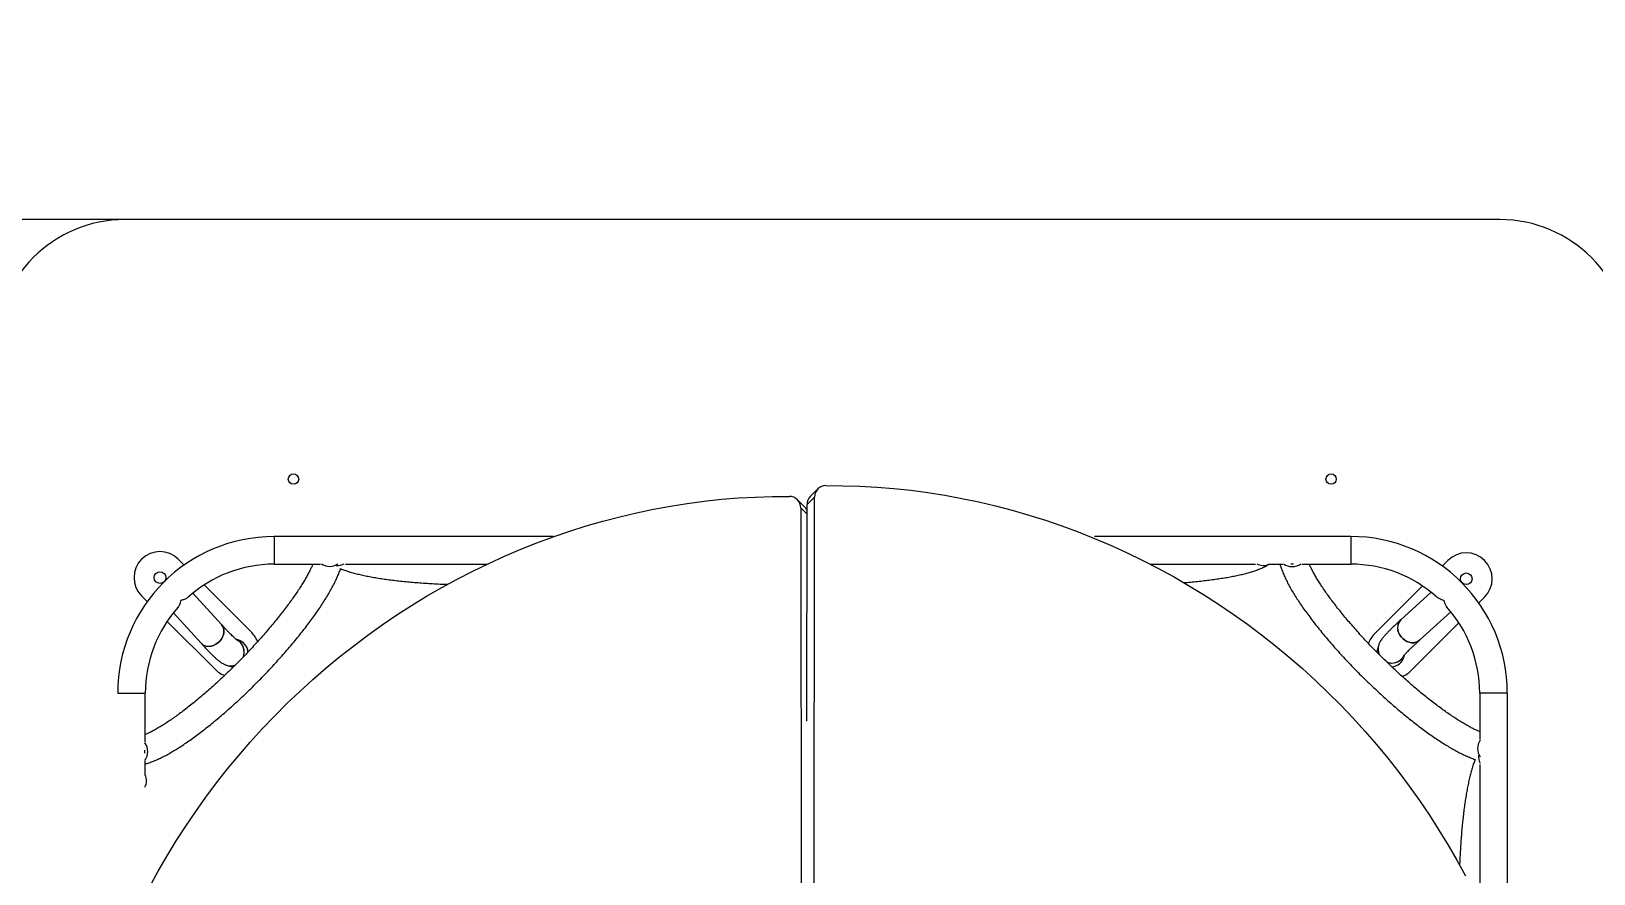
# Model space of a CAD drawing. Header units: millimetres. Extents: x -6276 to 7092, y -6092 to 4840.
# Drawn here: x -873 to 332, y 1787 to 2436 of the extents above; entities that cross this region are included whole.
import ezdxf

# ---------------------------------------------------------------- set-up
doc = ezdxf.new("R2010")
doc.units = ezdxf.units.MM
doc.layers.add('DIKOM_ОБЪЕКТ', color=7, linetype='Continuous')
doc.layers.add('DIKOM_РАЗМЕР_ОБЪЕКТА', color=7, linetype='Continuous')
doc.styles.add('style1', font='arial.ttf', dxfattribs={"width": 0.8})
doc.dimstyles.new('1-50', dxfattribs={"dimtxt": 300, "dimasz": 200, "dimexe": 100, "dimexo": 0, "dimgap": 100, "dimtad": 1, "dimtxsty": 'style1', "dimcen": 200, "dimclrd": 7, "dimclre": 7, "dimclrt": 7, "dimadec": 1, "dimazin": 2, "dimtfac": 1, "dimtmove": 0, "dimatfit": 2, "dimfxl": 0, "dimlwd": 25, "dimlwe": 18, "dimarcsym": 0})

# ---------------------------------------------------------------- blocks, each defined once
blk = doc.blocks.new('*D10')
at = {"layer": 'Defpoints', "color": 0, "transparency": 16777216}
for p in [(-3959.1, 2290.8), (-270.4, 2290.8), (-587.4, -4131.1)]:
    blk.add_point(p, dxfattribs=at)
at = {"layer": 'DIKOM_РАЗМЕР_ОБЪЕКТА', "color": 7, "lineweight": 18, "transparency": 16777216}
for p, q in [((-270.4, 2290.8), (-4059.1, 2290.8)), ((-587.4, -4131.1), (-4059.1, -4131.1))]:
    blk.add_line(p, q, dxfattribs=at)
at = {"layer": 'DIKOM_РАЗМЕР_ОБЪЕКТА', "color": 7, "lineweight": 25, "transparency": 16777216}
blk.add_line((-3959.1, -3931.1), (-3959.1, 2090.8), dxfattribs=at)
at = {"layer": 'DIKOM_РАЗМЕР_ОБЪЕКТА', "color": 7, "transparency": 16777216}
for points in [[(-3992.5, 2090.8), (-3925.8, 2090.8), (-3959.1, 2290.8)], [(-3992.5, -3931.1), (-3925.8, -3931.1), (-3959.1, -4131.1)]]:
    blk.add_solid(points, dxfattribs=at)
at = {"layer": 'DIKOM_РАЗМЕР_ОБЪЕКТА', "color": 7, "transparency": 16777216, "insert": (-4212.3, -993.6), "char_height": 300, "attachment_point": 5, "rotation": 90, "style": 'style1'}
blk.add_mtext('6400', dxfattribs=at)
blk = doc.blocks.new('*D11')
at = {"layer": 'Defpoints', "color": 0, "transparency": 16777216}
for p in [(5091.5, 2822), (5091.5, 1617.3), (-3517, 1330.8)]:
    blk.add_point(p, dxfattribs=at)
at = {"layer": 'DIKOM_РАЗМЕР_ОБЪЕКТА', "color": 7, "lineweight": 18, "transparency": 16777216}
for p, q in [((-3517, 1330.8), (-3517, 2922)), ((5091.5, 1617.3), (5091.5, 2922))]:
    blk.add_line(p, q, dxfattribs=at)
at = {"layer": 'DIKOM_РАЗМЕР_ОБЪЕКТА', "color": 7, "lineweight": 25, "transparency": 16777216}
blk.add_line((-3317, 2822), (4891.5, 2822), dxfattribs=at)
at = {"layer": 'DIKOM_РАЗМЕР_ОБЪЕКТА', "color": 7, "transparency": 16777216}
for points in [[(-3317, 2855.3), (-3317, 2788.6), (-3517, 2822)], [(4891.5, 2855.3), (4891.5, 2788.6), (5091.5, 2822)]]:
    blk.add_solid(points, dxfattribs=at)
at = {"layer": 'DIKOM_РАЗМЕР_ОБЪЕКТА', "color": 7, "transparency": 16777216, "insert": (300.5, 3075.2), "char_height": 300, "attachment_point": 5, "style": 'style1'}
blk.add_mtext('8600', dxfattribs=at)

msp = doc.modelspace()

# ---------------------------------------------------------------- linework, layer by layer
at = {"layer": 'DIKOM_ОБЪЕКТ', "color": 7, "linetype": 'Continuous', "lineweight": 15}
for p, q in [((259.587, 2290.796), (-800.413, 2290.796)), ((-276.187, 2069.13), (-281.888, 2074.832)), ((-274.457, 2071.185), (-268.755, 2076.886)), ((-266.202, 2083.182), (-271.904, 2077.48)), ((-269.213, 1638.362), (-268.755, 2076.886)), ((-279.335, 2068.537), (-278.861, 1614.632)), ((-274.465, 2063.666), (-279.335, 2068.537)), ((-274.631, 1904.205), (-274.457, 2071.185)), ((-685.305, 2046.47), (-685.305, 2025.17)), ((-470.154, 2046.499), (-685.241, 2046.499)), ((-685.241, 2046.499), (-685.241, 2025.199)), ((144.759, 2046.499), (-52.827, 2046.499)), ((144.759, 2046.499), (144.759, 2025.199)), ((-754.732, 2024.493), (-759.222, 2028.983)), ((-685.241, 2025.199), (-649.608, 2025.199)), ((-630.328, 2025.199), (-521.219, 2025.199)), ((-9.97, 2025.199), (71.309, 2025.199)), ((81.688, 2025.199), (92.357, 2025.199)), ((106.957, 2025.199), (144.759, 2025.199)), ((219.638, 2028.05), (215.31, 2023.722)), ((-787.506, 2000.699), (-783.177, 1996.37)), ((-725.981, 1978.687), (-748.018, 2002.875)), ((-702.653, 1972.414), (-739.394, 2009.155)), ((200.008, 2008.42), (163.07, 1971.482)), ((206.654, 2003.563), (183.282, 1982.27)), ((243.432, 1995.276), (247.923, 1999.766)), ((-763.019, 1987.714), (-741.726, 1964.342)), ((197.627, 1966.525), (221.815, 1988.562)), ((-767.876, 1981.069), (-730.937, 1944.13)), ((191.354, 1943.197), (228.095, 1979.938)), ((-713.053, 1966.805), (-714.76, 1967.311)), ((166.205, 1962.628), (165.322, 1959.649)), ((185.745, 1953.597), (186.25, 1955.304)), ((-722.084, 1947.266), (-719.105, 1946.383)), ((-805.955, 1925.82), (-784.655, 1925.82)), ((-784.655, 1888.018), (-784.655, 1925.82)), ((265.409, 1925.849), (244.109, 1925.849)), ((244.139, 1925.785), (244.139, 1890.153)), ((265.439, 1925.785), (244.139, 1925.785)), ((265.439, 1711.712), (265.439, 1925.785)), ((-784.655, 1862.749), (-784.655, 1873.418)), ((244.139, 1870.872), (244.139, 1762.958))]:
    msp.add_line(p, q, dxfattribs=at)
at = {"layer": 'DIKOM_ОБЪЕКТ', "color": 7, "linetype": 'Continuous', "lineweight": 15, "flags": 128}
for points in [[(-259.983, 2085.735), (-246.894, 2085.685), (-233.782, 2085.298), (-220.659, 2084.574), (-207.531, 2083.514), (-194.408, 2082.119), (-181.299, 2080.389), (-168.211, 2078.326), (-155.155, 2075.93), (-142.137, 2073.205), (-129.167, 2070.15), (-116.254, 2066.769), (-103.405, 2063.063), (-90.63, 2059.035), (-77.936, 2054.688), (-65.332, 2050.025), (-52.827, 2045.048), (-40.429, 2039.76), (-28.145, 2034.167), (-15.985, 2028.27), (-3.955, 2022.074), (7.936, 2015.583), (19.681, 2008.802), (31.27, 2001.734), (42.698, 1994.384), (53.956, 1986.758), (65.038, 1978.86), (75.935, 1970.695), (86.64, 1962.27), (97.147, 1953.588), (107.448, 1944.657), (117.538, 1935.482), (127.408, 1926.069), (137.053, 1916.424), (146.466, 1906.554), (155.641, 1896.464), (164.572, 1886.163), (173.254, 1875.656), (181.679, 1864.95), (189.844, 1854.054), (197.742, 1842.972), (205.368, 1831.714), (212.718, 1820.286), (219.786, 1808.697), (226.567, 1796.952), (233.058, 1785.061)], [(-781.148, 1776.712), (-774.657, 1788.602), (-767.876, 1800.347), (-760.808, 1811.937), (-753.458, 1823.364), (-745.832, 1834.623), (-737.934, 1845.704), (-729.77, 1856.601), (-721.344, 1867.306), (-712.663, 1877.813), (-703.731, 1888.115), (-694.556, 1898.204), (-685.143, 1908.074), (-675.498, 1917.719), (-665.628, 1927.132), (-655.539, 1936.307), (-645.237, 1945.238), (-634.73, 1953.92), (-624.025, 1962.345), (-613.128, 1970.51), (-602.047, 1978.408), (-590.788, 1986.034), (-579.361, 1993.384), (-567.771, 2000.452), (-556.027, 2007.233), (-544.136, 2013.724), (-532.106, 2019.92), (-519.945, 2025.817), (-507.661, 2031.411), (-495.263, 2036.698), (-482.758, 2041.675), (-470.154, 2046.338), (-457.461, 2050.685), (-444.685, 2054.713), (-431.837, 2058.419), (-418.923, 2061.8), (-405.953, 2064.855), (-392.936, 2067.581), (-379.879, 2069.976), (-366.791, 2072.039), (-353.682, 2073.769), (-340.559, 2075.164), (-327.431, 2076.224), (-314.308, 2076.948), (-301.197, 2077.335), (-288.107, 2077.385)], [(-741.728, 1964.344), (-741.67, 1964.281), (-740.452, 1963.242), (-739.01, 1962.484), (-737.392, 1962.034), (-735.653, 1961.906), (-733.854, 1962.106), (-732.054, 1962.626), (-730.315, 1963.449), (-728.697, 1964.546), (-727.255, 1965.881), (-726.037, 1967.408), (-725.085, 1969.074), (-724.432, 1970.824), (-724.1, 1972.597), (-724.1, 1974.333), (-724.432, 1975.974), (-725.085, 1977.462), (-725.983, 1978.689)], [(-725.981, 1978.687), (-725.085, 1977.462), (-724.432, 1975.974), (-724.1, 1974.333), (-724.1, 1972.597), (-724.432, 1970.824), (-725.085, 1969.074), (-726.037, 1967.408), (-727.255, 1965.881), (-728.697, 1964.546), (-730.315, 1963.449), (-732.054, 1962.626), (-733.854, 1962.106)], [(183.283, 1982.272), (183.221, 1982.214), (182.181, 1980.997), (181.424, 1979.554), (180.973, 1977.936), (180.846, 1976.198), (181.045, 1974.398), (181.566, 1972.598), (182.388, 1970.859), (183.486, 1969.241), (184.821, 1967.799), (186.347, 1966.581), (188.014, 1965.63), (189.763, 1964.977), (191.537, 1964.645), (193.273, 1964.645), (194.913, 1964.977), (196.402, 1965.63), (197.629, 1966.527)], [(197.627, 1966.525), (196.402, 1965.63), (194.913, 1964.977), (193.273, 1964.645), (191.537, 1964.645), (189.763, 1964.977), (188.014, 1965.63), (186.347, 1966.581), (184.821, 1967.799), (183.486, 1969.241), (182.388, 1970.859), (181.566, 1972.598), (181.045, 1974.398)]]:
    msp.add_lwpolyline(points, dxfattribs=at)
at = {"layer": 'DIKOM_ОБЪЕКТ', "color": 7, "linetype": 'Continuous', "lineweight": 15}
for centre, radius in [((-670.413, 2090.796), 4), ((129.587, 2090.796), 4), ((-773.364, 2014.841), 4.5), ((233.78, 2013.908), 4.5)]:
    msp.add_circle(centre, radius, dxfattribs=at)
for centre, radius, start, end in [((-800.413, 2190.796), 100, 90, 180), ((259.587, 2190.796), 100, 0, 90), ((-260.014, 2076.992), 8.742, 89.802332, 180.694108), ((-288.076, 2068.643), 8.742, 359.305019, 90.200103), ((-265.657, 2071.281), 8.8, 135.218727, 180.625615), ((-282.3, 2063.034), 8.634, 24.780873, 44.918223), ((-685.305, 1925.82), 120.65, 90, 180), ((144.759, 1925.849), 120.65, 0, 90), ((-773.364, 2014.841), 20, 45, 225), ((-685.305, 1925.82), 99.35, 90, 131.949838), ((-642.536, 2034.596), 11.083, 234.809841, 305.187343), ((-636.334, 2034.747), 10.515, 264.088009, 298.978296), ((77.263, 2034.545), 10.313, 240.733371, 295.208611), ((99.603, 2034.339), 11.071, 232.889289, 307.266188), ((99.603, 2034.243), 8.785, 263.276784, 276.878692), ((144.759, 1925.849), 99.35, 48.271881, 90), ((233.78, 2013.908), 20, 315, 135), ((-685.305, 1925.82), 99.35, 138.268958, 180), ((144.759, 1925.849), 99.35, 0, 41.951389), ((188.986, 1976.396), 8.188, 134.157492, 194.125878), ((-735.852, 1970.046), 8.188, 224.157492, 284.125878), ((-719.094, 1957.498), 10.646, 336.932939, 63.034146), ((-719.071, 1957.515), 10.62, 359.79337, 63.058088), ((-716.082, 1956.637), 10.609, 4.299431, 73.410189), ((-716.795, 1958.272), 20, 20.796571, 45), ((177.212, 1957.34), 20, 135, 160.584593), ((-719.145, 1957.503), 10.695, 337.192538, 359.860708), ((175.447, 1956.649), 10.56, 163.494111, 177.31468), ((176.344, 1959.626), 10.574, 163.460851, 203.168382), ((176.345, 1959.626), 10.575, 163.507942, 202.665826), ((176.438, 1959.638), 10.646, 246.932939, 333.034146), ((175.577, 1956.626), 10.609, 274.299431, 343.410189), ((176.455, 1959.615), 10.62, 269.79337, 333.058088), ((-716.795, 1958.272), 20, 225, 250.584593), ((-719.081, 1957.404), 10.574, 253.460851, 293.168382), ((-719.081, 1957.406), 10.575, 253.507942, 292.665826), ((-716.105, 1956.507), 10.56, 253.494111, 267.31468), ((176.442, 1959.69), 10.695, 247.192538, 269.860708), ((177.212, 1957.34), 20, 290.796571, 315), ((-793.795, 1880.663), 11.071, 322.889289, 37.266188), ((-793.699, 1880.664), 8.785, 353.276784, 6.878692), ((253.536, 1883.081), 11.083, 144.809841, 215.187343), ((253.687, 1876.879), 10.515, 174.088009, 208.978296), ((-794.001, 1858.323), 10.313, 330.733371, 25.208611)]:
    msp.add_arc(centre, radius, start, end, dxfattribs=at)
for points, knots in [([(-655.54, 2025.199), (-655.645, 2024.939), (-656.043, 2023.95), (-656.935, 2022.011), (-658.227, 2019.387), (-659.745, 2016.537), (-661.471, 2013.496), (-663.407, 2010.275), (-665.546, 2006.891), (-667.882, 2003.359), (-670.408, 1999.695), (-673.116, 1995.913), (-675.996, 1992.029), (-679.04, 1988.057), (-682.238, 1984.011), (-685.579, 1979.905), (-689.052, 1975.754), (-692.647, 1971.572), (-696.352, 1967.372), (-700.155, 1963.169), (-704.045, 1958.975), (-708.008, 1954.804), (-712.033, 1950.67), (-716.107, 1946.586), (-720.216, 1942.564), (-724.348, 1938.618), (-728.489, 1934.76), (-732.626, 1931.002), (-736.746, 1927.357), (-740.835, 1923.835), (-744.879, 1920.448), (-748.865, 1917.207), (-752.778, 1914.121), (-756.606, 1911.203), (-760.333, 1908.459), (-763.946, 1905.901), (-767.43, 1903.535), (-770.77, 1901.37), (-773.95, 1899.413), (-776.956, 1897.668), (-779.766, 1896.145), (-782.357, 1894.839), (-783.9, 1894.148), (-784.655, 1893.811)], [0, 0, 0, 0, 0.008183642, 0.03115397, 0.054544962, 0.078289519, 0.102328324, 0.126610585, 0.1510937, 0.175742385, 0.200527621, 0.225425601, 0.250416774, 0.275485034, 0.300617036, 0.325801638, 0.351029452, 0.376292476, 0.401583801, 0.426897368, 0.452227772, 0.477570092, 0.502919748, 0.528272378, 0.553622847, 0.578966308, 0.604298298, 0.629614069, 0.654908458, 0.680175732, 0.705409409, 0.730602042, 0.755744953, 0.780827908, 0.805838714, 0.830762708, 0.85558214, 0.880275398, 0.90481608, 0.929171914, 0.953303557, 0.977163409, 1, 1, 1, 1]), ([(15.916, 2010.975), (16.318, 2011.007), (18.549, 2011.185), (22.553, 2011.533), (27.826, 2012.055), (32.948, 2012.627), (37.909, 2013.25), (42.696, 2013.921), (47.301, 2014.642), (51.715, 2015.413), (55.931, 2016.233), (59.945, 2017.107), (63.755, 2018.036), (67.363, 2019.028), (70.777, 2020.096), (74.011, 2021.257), (77.079, 2022.553), (79.682, 2023.834), (81.2, 2024.804), (81.818, 2025.199)], [0.660845784, 0.660845784, 0.660845784, 0.660845784, 0.665300426, 0.685634655, 0.706000391, 0.726404813, 0.746856798, 0.767367506, 0.787951208, 0.808626488, 0.829417987, 0.850359049, 0.871495748, 0.892893143, 0.914644912, 0.936887064, 0.959810275, 0.98362514, 1, 1, 1, 1]), ([(90.2, 2025.199), (90.466, 2024.248), (91.047, 2022.176), (92.272, 2018.893), (93.782, 2015.358), (95.522, 2011.754), (97.465, 2008.084), (99.604, 2004.34), (101.931, 2000.52), (104.441, 1996.623), (107.128, 1992.65), (109.987, 1988.604), (113.01, 1984.491), (116.19, 1980.318), (119.521, 1976.092), (122.993, 1971.823), (126.598, 1967.52), (130.328, 1963.193), (134.172, 1958.851), (138.121, 1954.506), (142.164, 1950.168), (146.292, 1945.849), (150.494, 1941.558), (154.758, 1937.308), (159.073, 1933.108), (163.429, 1928.971), (167.814, 1924.907), (172.216, 1920.926), (176.625, 1917.039), (181.029, 1913.256), (185.418, 1909.586), (189.78, 1906.04), (194.105, 1902.625), (198.384, 1899.352), (202.607, 1896.227), (206.764, 1893.259), (210.849, 1890.454), (214.854, 1887.821), (218.773, 1885.364), (222.602, 1883.09), (226.341, 1881.004), (229.989, 1879.113), (233.554, 1877.415), (237.035, 1875.951), (239.408, 1875.024), (240.6, 1874.667), (240.686, 1874.641)], [0, 0, 0, 0, 0.02167418, 0.04724778, 0.0724728, 0.09721368, 0.12151813, 0.14547015, 0.16914586, 0.19260563, 0.21589572, 0.23905136, 0.26209956, 0.28506128, 0.30795299, 0.3307878, 0.35357632, 0.37632725, 0.39904786, 0.42174434, 0.44442201, 0.4670856, 0.48973939, 0.51238734, 0.53503322, 0.55768022, 0.58033132, 0.60299034, 0.62566127, 0.64834846, 0.67105673, 0.69379152, 0.71655914, 0.73936701, 0.762224, 0.78514088, 0.80813094, 0.83121078, 0.85440143, 0.87772982, 0.9012309, 0.92495027, 0.94894742, 0.97329851, 0.99809424, 1, 1, 1, 1]), ([(244.139, 1896.085), (243.879, 1896.189), (242.89, 1896.587), (240.951, 1897.479), (238.326, 1898.771), (235.477, 1900.289), (232.435, 1902.015), (229.214, 1903.951), (225.83, 1906.09), (222.298, 1908.427), (218.634, 1910.953), (214.853, 1913.66), (210.968, 1916.541), (206.996, 1919.585), (202.95, 1922.782), (198.845, 1926.123), (194.694, 1929.596), (190.512, 1933.191), (186.312, 1936.896), (182.108, 1940.699), (177.914, 1944.589), (173.744, 1948.552), (169.61, 1952.577), (165.525, 1956.651), (161.504, 1960.76), (157.558, 1964.892), (153.7, 1969.033), (149.942, 1973.17), (146.296, 1977.29), (142.774, 1981.379), (139.387, 1985.423), (136.146, 1989.409), (133.061, 1993.322), (130.142, 1997.15), (127.399, 2000.877), (124.84, 2004.49), (122.475, 2007.974), (120.31, 2011.314), (118.353, 2014.494), (116.607, 2017.5), (115.084, 2020.31), (113.778, 2022.901), (113.088, 2024.444), (112.75, 2025.199)], [0, 0, 0, 0, 0.00818364, 0.03115397, 0.05454496, 0.07828952, 0.10232832, 0.12661059, 0.1510937, 0.17574238, 0.20052762, 0.2254256, 0.25041677, 0.27548503, 0.30061704, 0.32580164, 0.35102945, 0.37629248, 0.4015838, 0.42689737, 0.45222777, 0.47757009, 0.50291975, 0.52827238, 0.55362285, 0.57896631, 0.6042983, 0.62961407, 0.65490846, 0.68017573, 0.70540941, 0.73060204, 0.75574495, 0.78082791, 0.80583871, 0.83076271, 0.85558214, 0.8802754, 0.90481608, 0.92917191, 0.95330356, 0.97716341, 1, 1, 1, 1]), ([(-784.655, 1871.26), (-783.704, 1871.527), (-781.632, 1872.107), (-778.348, 1873.332), (-774.814, 1874.843), (-771.21, 1876.583), (-767.539, 1878.525), (-763.796, 1880.664), (-759.976, 1882.991), (-756.079, 1885.502), (-752.105, 1888.189), (-748.059, 1891.047), (-743.946, 1894.07), (-739.773, 1897.251), (-735.548, 1900.581), (-731.279, 1904.053), (-726.976, 1907.659), (-722.648, 1911.388), (-718.307, 1915.232), (-713.962, 1919.181), (-709.624, 1923.225), (-705.304, 1927.353), (-701.014, 1931.554), (-696.764, 1935.818), (-692.564, 1940.134), (-688.427, 1944.49), (-684.363, 1948.874), (-680.382, 1953.277), (-676.495, 1957.685), (-672.711, 1962.09), (-669.042, 1966.478), (-665.495, 1970.84), (-662.081, 1975.166), (-658.807, 1979.445), (-655.683, 1983.667), (-652.714, 1987.825), (-649.91, 1991.909), (-647.277, 1995.914), (-644.82, 1999.833), (-642.546, 2003.663), (-640.459, 2007.401), (-638.569, 2011.049), (-636.87, 2014.615), (-635.407, 2018.096), (-634.48, 2020.468), (-634.122, 2021.661), (-634.097, 2021.746)], [0, 0, 0, 0, 0.02167418, 0.04724778, 0.0724728, 0.09721368, 0.12151813, 0.14547015, 0.16914586, 0.19260563, 0.21589572, 0.23905136, 0.26209956, 0.28506128, 0.30795299, 0.3307878, 0.35357632, 0.37632725, 0.39904786, 0.42174434, 0.44442201, 0.4670856, 0.48973939, 0.51238734, 0.53503322, 0.55768022, 0.58033132, 0.60299034, 0.62566127, 0.64834846, 0.67105673, 0.69379152, 0.71655914, 0.73936701, 0.762224, 0.78514088, 0.80813094, 0.83121078, 0.85440143, 0.87772982, 0.9012309, 0.92495027, 0.94894742, 0.97329851, 0.99809424, 1, 1, 1, 1]), ([(-634.097, 2021.746), (-633.626, 2021.545), (-632.116, 2020.901), (-629.315, 2019.941), (-625.731, 2018.837), (-621.961, 2017.828), (-618.015, 2016.89), (-613.882, 2016.016), (-609.559, 2015.199), (-605.05, 2014.435), (-600.358, 2013.723), (-595.492, 2013.062), (-590.461, 2012.452), (-585.274, 2011.893), (-579.943, 2011.385), (-574.482, 2010.93), (-568.902, 2010.527), (-563.218, 2010.177), (-557.449, 2009.882), (-553.553, 2009.722), (-551.598, 2009.651)], [0, 0, 0, 0, 0.011249608, 0.036031979, 0.059948955, 0.083210602, 0.10600784, 0.128473037, 0.150695484, 0.172736427, 0.194638948, 0.216434125, 0.238144903, 0.259788598, 0.281378532, 0.302925152, 0.324436801, 0.345920261, 0.367381148, 0.388774902, 0.388774902, 0.388774902, 0.388774902]), ([(-756.965, 1997.481), (-756.96, 1997.482), (-756.039, 1997.696), (-754.298, 1998.241), (-752.432, 1999.143), (-751.602, 1999.86), (-751.335, 2000.091)], [0, 0, 0, 0, 0.00233283, 0.39835818, 0.80601743, 1, 1, 1, 1]), ([(210.586, 2000.339), (210.803, 2000.132), (211.482, 1999.486), (213.375, 1998.485), (215.214, 1997.82), (216.415, 1997.511), (216.42, 1997.51)], [0, 0, 0, 0, 0.15829962, 0.49559629, 0.99771809, 1, 1, 1, 1]), ([(-759.789, 1991.652), (-759.585, 1991.867), (-758.94, 1992.545), (-757.941, 1994.435), (-757.275, 1996.274), (-756.967, 1997.475), (-756.965, 1997.481)], [0, 0, 0, 0, 0.1571261, 0.49489304, 0.99771491, 1, 1, 1, 1]), ([(216.42, 1997.51), (216.421, 1997.504), (216.636, 1996.583), (217.181, 1994.842), (218.081, 1992.978), (218.796, 1992.151), (219.026, 1991.885)], [0, 0, 0, 0, 0.00233594, 0.39888905, 0.80709155, 1, 1, 1, 1]), ([(-714.277, 1966.931), (-714.274, 1966.929), (-714.266, 1966.924), (-714.487, 1967.085), (-714.914, 1967.431), (-715.586, 1968.011), (-716.491, 1968.837), (-717.633, 1969.929), (-719.003, 1971.287), (-720.588, 1972.908), (-722.377, 1974.787), (-724.183, 1976.722), (-725.438, 1978.094), (-725.981, 1978.687)], [0, 0, 0, 0, 0.03485532, 0.10408758, 0.18289412, 0.27083641, 0.36670337, 0.46888257, 0.57577359, 0.68604269, 0.7986904, 0.91301054, 1, 1, 1, 1]), ([(183.282, 1982.27), (182.83, 1981.858), (181.503, 1980.646), (179.456, 1978.742), (177.209, 1976.608), (175.163, 1974.61), (173.307, 1972.733), (171.622, 1970.949), (170.063, 1969.186), (168.813, 1967.62), (167.862, 1966.229), (167.206, 1965.095), (166.7, 1964.044), (166.374, 1963.188), (166.225, 1962.693), (166.205, 1962.628)], [0, 0, 0, 0, 0.05075897, 0.14908489, 0.24795192, 0.34786276, 0.4494065, 0.55371154, 0.66326775, 0.78505346, 0.8636504, 0.91303247, 0.95580259, 0.99419017, 1, 1, 1, 1]), ([(-741.726, 1964.342), (-741.314, 1963.891), (-740.101, 1962.564), (-738.198, 1960.516), (-736.064, 1958.27), (-734.066, 1956.224), (-732.188, 1954.367), (-730.405, 1952.683), (-728.642, 1951.124), (-727.075, 1949.873), (-725.685, 1948.922), (-724.55, 1948.266), (-723.5, 1947.761), (-722.643, 1947.435), (-722.149, 1947.285), (-722.084, 1947.266)], [0, 0, 0, 0, 0.05075897, 0.14908489, 0.24795192, 0.34786276, 0.4494065, 0.55371154, 0.66326775, 0.78505346, 0.8636504, 0.91303247, 0.95580259, 0.99419017, 1, 1, 1, 1]), ([(185.871, 1954.821), (185.869, 1954.818), (185.864, 1954.811), (186.025, 1955.032), (186.371, 1955.459), (186.95, 1956.13), (187.777, 1957.035), (188.868, 1958.177), (190.227, 1959.547), (191.847, 1961.132), (193.726, 1962.922), (195.661, 1964.728), (197.034, 1965.983), (197.627, 1966.525)], [0, 0, 0, 0, 0.03485532, 0.10408758, 0.18289412, 0.27083641, 0.36670337, 0.46888257, 0.57577359, 0.68604269, 0.7986904, 0.91301054, 1, 1, 1, 1]), ([(240.686, 1874.641), (240.485, 1874.17), (239.841, 1872.661), (238.881, 1869.86), (237.776, 1866.275), (236.767, 1862.505), (235.83, 1858.56), (234.956, 1854.426), (234.138, 1850.103), (233.375, 1845.594), (232.663, 1840.902), (232.002, 1836.036), (231.391, 1831.005), (230.832, 1825.818), (230.325, 1820.488), (229.869, 1815.026), (229.466, 1809.446), (229.117, 1803.763), (228.839, 1798.332), (228.69, 1794.783), (228.629, 1793.176)], [0, 0, 0, 0, 0.011249608, 0.036031979, 0.059948955, 0.083210602, 0.10600784, 0.128473037, 0.150695484, 0.172736427, 0.194638948, 0.216434125, 0.238144903, 0.259788598, 0.281378532, 0.302925152, 0.324436801, 0.345920261, 0.367381148, 0.385002568, 0.385002568, 0.385002568, 0.385002568])]:
    msp.add_open_spline(points, degree=3, knots=knots, dxfattribs=at)

# ---------------------------------------------------------------- dimensions: what is measured, and where the dimension line sits
at = {"layer": 'DIKOM_РАЗМЕР_ОБЪЕКТА'}
dim = msp.add_linear_dim(base=(5091.516, 2821.983), p1=(-3517.007, 1330.796), p2=(5091.516, 1617.296), text='8600', dimstyle='1-50', dxfattribs=at)
dim.commit()
dim.dimension.update_dxf_attribs({"geometry": '*D11', "text_midpoint": (300.537, 2821.983), "dimtype": 160})
dim = msp.add_linear_dim(base=(-3959.136, 2290.796), p1=(-587.413, -4131.098), p2=(-270.413, 2290.796), angle=90, text='6400', dimstyle='1-50', dxfattribs=at)
dim.commit()
dim.dimension.update_dxf_attribs({"geometry": '*D10', "text_midpoint": (-3959.136, -993.645), "dimtype": 160})

doc.saveas('drawing.dxf')
